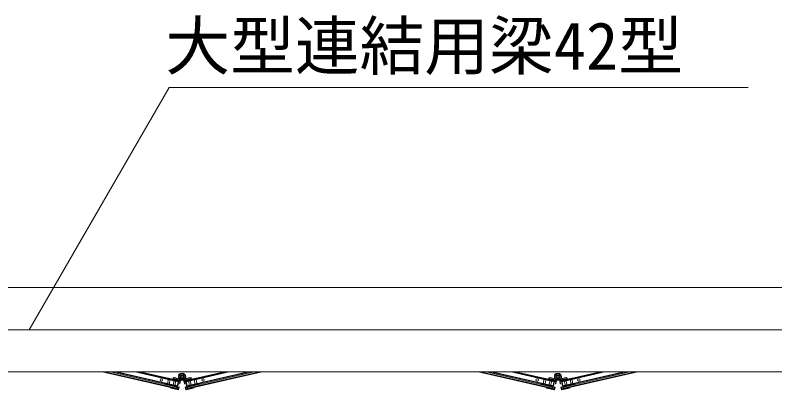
# Model space of a CAD drawing. Units: millimetres, scale not verified. Extents: x -30584 to 1616, y -23100 to 23100.
# Drawn here: x -15771 to -13968, y 18098 to 18986 of the extents above; entities that cross this region are included whole.
import ezdxf
from ezdxf.enums import TextEntityAlignment as Align

# ---------------------------------------------------------------- set-up
doc = ezdxf.new("R2010")
doc.units = ezdxf.units.MM
doc.header["$LTSCALE"] = 150
doc.linetypes.add('CHAIN2', pattern=[12, 9, -1, 1, -1])
doc.linetypes.add('DASHED1', pattern=[1.8, 1.2, -0.6])
for name, color, linetype, lineweight in [('0-6_ﾎﾞﾙﾄ類', 2, 'Continuous', 18), ('0-F_大型連結用梁42', 7, 'Continuous', 18), ('1-5_通芯', 1, 'CHAIN2', 18), ('1-8_標準ﾊﾟﾈﾙ', 7, 'Continuous', 18), ('1-A_文字', 7, 'Continuous', 18)]:
    doc.layers.add(name, color=color, linetype=linetype, lineweight=lineweight)
doc.styles.add('ＭＳ ゴシック', font='')
doc.styles.get('ＭＳ ゴシック').set_extended_font_data('MS Gothic')

msp = doc.modelspace()

# ---------------------------------------------------------------- linework, layer by layer
at = {"layer": '0-6_ﾎﾞﾙﾄ類'}
for p, q in [((-15377, 18123), (-15379.9, 18128.1)), ((-15371.3, 18123), (-15377, 18123)), ((-15371.3, 18133), (-15368.4, 18128.1)), ((-15368.4, 18128.1), (-15371.3, 18123)), ((-14485, 18123), (-14487.9, 18128.1)), ((-14479.3, 18123), (-14485, 18123)), ((-14479.3, 18133), (-14476.4, 18128.1)), ((-14476.4, 18128.1), (-14479.3, 18123))]:
    msp.add_line(p, q, dxfattribs=at)
for points in [[(-15379.9, 18128.1), (-15377, 18133), (-15371.3, 18133)], [(-14487.9, 18128.1), (-14485, 18133), (-14479.3, 18133)]]:
    msp.add_lwpolyline(points, dxfattribs=at)
for centre, radius in [((-15374.2, 18128.1), 4.91), ((-15374.2, 18128.1), 3), ((-15374.2, 18128.1), 2.46), ((-14482.2, 18128.1), 4.91), ((-14482.2, 18128.1), 3), ((-14482.2, 18128.1), 2.46)]:
    msp.add_circle(centre, radius, dxfattribs=at)
at = {"layer": '0-F_大型連結用梁42'}
for points in [[(-17302.2, 18140), (-13014.2, 18140), (-13014.2, 18340), (-17302.2, 18340)], [(-17302.2, 18340), (-13743.7, 18340), (-13743.7, 18240), (-17302.2, 18240)], [(-17302.2, 18140), (-13743.7, 18140), (-13743.7, 18240), (-17302.2, 18240)]]:
    msp.add_lwpolyline(points, close=True, dxfattribs=at)
at = {"layer": '1-5_通芯'}
msp.add_line((-26714.2, 18240), (-11732.6, 18240), dxfattribs=at)
at = {"layer": '1-8_標準ﾊﾟﾈﾙ'}
for p, q in [((-15558.3, 18140), (-15387, 18101.1)), ((-15530.3, 18140), (-15385.6, 18107.2)), ((-15485.5, 18140), (-15383.4, 18116.8)), ((-15262.8, 18140), (-15364.9, 18116.8)), ((-15218, 18140), (-15362.7, 18107.2)), ((-15190, 18140), (-15361.3, 18101.1)), ((-14666.3, 18140), (-14495, 18101.1)), ((-14638.3, 18140), (-14493.6, 18107.2)), ((-14593.5, 18140), (-14491.5, 18116.8)), ((-14370.8, 18140), (-14472.9, 18116.8)), ((-14326, 18140), (-14470.7, 18107.2)), ((-14298, 18140), (-14469.3, 18101.1)), ((-15407.6, 18123.5), (-15407.3, 18124.5)), ((-15383.2, 18118), (-15407.6, 18123.5)), ((-15406.7, 18124.9), (-15378.5, 18118.5)), ((-15381.1, 18134.8), (-15382.8, 18132.4)), ((-15382.7, 18131.7), (-15382, 18131.2)), ((-15382.7, 18128.1), (-15382.7, 18123.5)), ((-15381.2, 18123.2), (-15381.2, 18123.2)), ((-15379.7, 18134.5), (-15380.4, 18135)), ((-15341.6, 18124.9), (-15369.9, 18118.5)), ((-15367.2, 18123.2), (-15367.2, 18123.2)), ((-15365.7, 18128.1), (-15365.7, 18123.5)), ((-15365.1, 18118), (-15340.8, 18123.5)), ((-15363.8, 18124), (-15363.3, 18122)), ((-15340.8, 18123.5), (-15341, 18124.5)), ((-14515.6, 18123.5), (-14515.3, 18124.5)), ((-14491.2, 18118), (-14515.6, 18123.5)), ((-14514.8, 18124.9), (-14486.5, 18118.5)), ((-14489.1, 18134.8), (-14490.8, 18132.4)), ((-14490.7, 18131.7), (-14490, 18131.2)), ((-14490.7, 18128.1), (-14490.7, 18123.5)), ((-14489.2, 18123.2), (-14489.2, 18123.2)), ((-14487.7, 18134.5), (-14488.4, 18135)), ((-14449.6, 18124.9), (-14477.9, 18118.5)), ((-14475.2, 18123.2), (-14475.2, 18123.2)), ((-14473.7, 18128.1), (-14473.7, 18123.5)), ((-14473.1, 18118), (-14448.8, 18123.5)), ((-14471.8, 18124), (-14471.3, 18122)), ((-14448.8, 18123.5), (-14449, 18124.5)), ((-15415.2, 18112.7), (-15415.5, 18111.2)), ((-15412.6, 18110.5), (-15415.5, 18111.2)), ((-15385.9, 18106), (-15415.2, 18112.7)), ((-15402.8, 18108.3), (-15403.2, 18108.9)), ((-15386.2, 18104.5), (-15402.8, 18108.3)), ((-15387.3, 18100), (-15401.7, 18103.2)), ((-15383.2, 18097.5), (-15400.5, 18101.4)), ((-15386.2, 18104.5), (-15387.3, 18100)), ((-15383.2, 18118), (-15385.9, 18106)), ((-15381.2, 18104), (-15382.6, 18097.9)), ((-15382.2, 18104.2), (-15381.2, 18104)), ((-15380.4, 18112), (-15379.5, 18111.8)), ((-15378.1, 18117.9), (-15379.5, 18111.8)), ((-15370.2, 18117.9), (-15368.9, 18111.8)), ((-15367.9, 18112), (-15368.9, 18111.8)), ((-15366.1, 18104.2), (-15367.1, 18104)), ((-15367.1, 18104), (-15365.7, 18097.9)), ((-15365.1, 18118), (-15362.4, 18106)), ((-15365.1, 18097.5), (-15347.8, 18101.4)), ((-15362.4, 18106), (-15333.2, 18112.7)), ((-15362.1, 18104.5), (-15345.5, 18108.3)), ((-15362.1, 18104.5), (-15361, 18100)), ((-15361, 18100), (-15346.7, 18103.2)), ((-15345.5, 18108.3), (-15345.1, 18108.9)), ((-15335.7, 18110.5), (-15332.8, 18111.2)), ((-15333.2, 18112.7), (-15332.8, 18111.2)), ((-14523.2, 18112.7), (-14523.5, 18111.2)), ((-14520.6, 18110.5), (-14523.5, 18111.2)), ((-14493.9, 18106), (-14523.2, 18112.7)), ((-14510.8, 18108.3), (-14511.2, 18108.9)), ((-14494.2, 18104.5), (-14510.8, 18108.3)), ((-14495.3, 18100), (-14509.7, 18103.2)), ((-14491.2, 18097.5), (-14508.5, 18101.4)), ((-14494.2, 18104.5), (-14495.3, 18100)), ((-14491.2, 18118), (-14493.9, 18106)), ((-14489.2, 18104), (-14490.6, 18097.9)), ((-14490.2, 18104.2), (-14489.2, 18104)), ((-14488.4, 18112), (-14487.5, 18111.8)), ((-14486.1, 18117.9), (-14487.5, 18111.8)), ((-14478.2, 18117.9), (-14476.8, 18111.8)), ((-14475.9, 18112), (-14476.8, 18111.8)), ((-14474.1, 18104.2), (-14475.1, 18104)), ((-14475.1, 18104), (-14473.7, 18097.9)), ((-14473.1, 18118), (-14470.4, 18106)), ((-14473.1, 18097.5), (-14455.8, 18101.4)), ((-14470.4, 18106), (-14441.2, 18112.7)), ((-14470.1, 18104.5), (-14453.5, 18108.3)), ((-14470.1, 18104.5), (-14469, 18100)), ((-14469, 18100), (-14454.7, 18103.2)), ((-14453.5, 18108.3), (-14453.1, 18108.9)), ((-14443.8, 18110.5), (-14440.8, 18111.2)), ((-14441.2, 18112.7), (-14440.8, 18111.2))]:
    msp.add_line(p, q, dxfattribs=at)
at = {"layer": '1-8_標準ﾊﾟﾈﾙ', "color": 4, "linetype": 'DASHED1', "lineweight": 9}
for p, q in [((-15406.7, 18123.3), (-15409.4, 18111.3)), ((-15402.6, 18122.4), (-15405.3, 18110.4)), ((-15393, 18120.2), (-15395.8, 18108.3)), ((-15392.7, 18121.7), (-15393, 18120.2)), ((-15388.9, 18119.3), (-15391.7, 18107.3)), ((-15388.6, 18120.8), (-15388.9, 18119.3)), ((-15359.7, 18120.8), (-15359.4, 18119.3)), ((-15359.4, 18119.3), (-15356.7, 18107.3)), ((-15355.6, 18121.7), (-15355.3, 18120.2)), ((-15355.3, 18120.2), (-15352.6, 18108.3)), ((-15345.7, 18122.4), (-15343, 18110.4)), ((-15341.6, 18123.3), (-15338.9, 18111.3)), ((-14514.7, 18123.3), (-14517.4, 18111.3)), ((-14510.6, 18122.4), (-14513.3, 18110.4)), ((-14501, 18120.2), (-14503.8, 18108.3)), ((-14500.7, 18121.7), (-14501, 18120.2)), ((-14496.9, 18119.3), (-14499.7, 18107.3)), ((-14496.6, 18120.8), (-14496.9, 18119.3)), ((-14467.7, 18120.8), (-14467.4, 18119.3)), ((-14467.4, 18119.3), (-14464.7, 18107.3)), ((-14463.6, 18121.7), (-14463.3, 18120.2)), ((-14463.3, 18120.2), (-14460.6, 18108.3)), ((-14453.7, 18122.4), (-14451, 18110.4)), ((-14449.6, 18123.3), (-14446.9, 18111.3)), ((-15409.4, 18111.3), (-15409.6, 18110.4)), ((-15405.3, 18110.4), (-15405.5, 18109.4)), ((-15343, 18110.4), (-15342.8, 18109.4)), ((-15338.9, 18111.3), (-15338.7, 18110.4)), ((-14517.4, 18111.3), (-14517.6, 18110.4)), ((-14513.3, 18110.4), (-14513.5, 18109.4)), ((-14451, 18110.4), (-14450.8, 18109.4)), ((-14446.9, 18111.3), (-14446.7, 18110.4))]:
    msp.add_line(p, q, dxfattribs=at)
at = {"layer": '1-8_標準ﾊﾟﾈﾙ'}
for points in [[(-15563.7, 18140), (-15387.3, 18100), (-15382.9, 18119.2), (-15474.7, 18140)], [(-15558.3, 18140), (-15387, 18101.1), (-15386.3, 18104.1), (-15544.8, 18140)], [(-15535.7, 18140), (-15385.9, 18106), (-15383.2, 18118), (-15480.1, 18140)], [(-15184.6, 18140), (-15361, 18100), (-15365.4, 18119.2), (-15273.6, 18140)], [(-15212.6, 18140), (-15362.4, 18106), (-15365.1, 18118), (-15268.2, 18140)], [(-15190, 18140), (-15361.3, 18101.1), (-15362, 18104.1), (-15203.6, 18140)], [(-14671.7, 18140), (-14495.3, 18100), (-14490.9, 18119.2), (-14582.7, 18140)], [(-14666.3, 18140), (-14495, 18101.1), (-14494.4, 18104.1), (-14652.8, 18140)], [(-14643.7, 18140), (-14493.9, 18106), (-14491.2, 18118), (-14588.1, 18140)], [(-14292.6, 18140), (-14469, 18100), (-14473.4, 18119.2), (-14381.6, 18140)], [(-14320.6, 18140), (-14470.4, 18106), (-14473.1, 18118), (-14376.2, 18140)], [(-14298, 18140), (-14469.3, 18101.1), (-14470, 18104.1), (-14311.6, 18140)], [(-15381.1, 18123.2), (-15395.3, 18126.4), (-15395.7, 18124.4), (-15377.8, 18120.4)], [(-15367.2, 18123.2), (-15353, 18126.4), (-15352.6, 18124.4), (-15370.5, 18120.4)], [(-14489.1, 18123.2), (-14503.3, 18126.4), (-14503.7, 18124.4), (-14485.8, 18120.4)], [(-14475.2, 18123.2), (-14461, 18126.4), (-14460.6, 18124.4), (-14478.5, 18120.4)], [(-15412.6, 18110.5), (-15412, 18110.9), (-15403.2, 18108.9)], [(-15382.2, 18104.2), (-15383.4, 18099.1), (-15386.3, 18099.8), (-15382.2, 18117.8), (-15379.3, 18117.1), (-15380.4, 18112)], [(-15366.1, 18104.2), (-15365, 18099.1), (-15362, 18099.8), (-15366.1, 18117.8), (-15369, 18117.1), (-15367.9, 18112)], [(-15335.7, 18110.5), (-15336.3, 18110.9), (-15345.1, 18108.9)], [(-14520.6, 18110.5), (-14520, 18110.9), (-14511.2, 18108.9)], [(-14490.2, 18104.2), (-14491.4, 18099.1), (-14494.3, 18099.8), (-14490.2, 18117.8), (-14487.3, 18117.1), (-14488.4, 18112)], [(-14474.1, 18104.2), (-14472.9, 18099.1), (-14470, 18099.8), (-14474.1, 18117.8), (-14477, 18117.1), (-14475.9, 18112)], [(-14443.8, 18110.5), (-14444.4, 18110.9), (-14453.1, 18108.9)]]:
    msp.add_lwpolyline(points, dxfattribs=at)
for points in [[(-15380.1, 18120.9), (-15395.7, 18124.4), (-15396.2, 18122.5), (-15380.6, 18119)], [(-15352.6, 18124.4), (-15368.2, 18120.9), (-15367.8, 18119), (-15352.2, 18122.5)], [(-14488.1, 18120.9), (-14503.7, 18124.4), (-14504.2, 18122.5), (-14488.6, 18119)], [(-14460.6, 18124.4), (-14476.2, 18120.9), (-14475.8, 18119), (-14460.2, 18122.5)]]:
    msp.add_lwpolyline(points, close=True, dxfattribs=at)
for centre, radius in [((-15423.6, 18120.9), 3), ((-15374.2, 18128.1), 8.51), ((-15374.2, 18128.1), 8), ((-15324.8, 18120.9), 3), ((-14531.5, 18120.9), 3), ((-14482.2, 18128.1), 8.51), ((-14482.2, 18128.1), 8), ((-14432.8, 18120.9), 3)]:
    msp.add_circle(centre, radius, dxfattribs=at)
for centre, radius, start, end in [((-15406.9, 18124.4), 0.49, 77.218, 167.218), ((-15391.4, 18117.8), 8.51, 49.145, 105.29), ((-15382.4, 18132.1), 0.49, 145, 235), ((-15380.7, 18134.6), 0.49, 55, 145), ((-15356.9, 18117.8), 8.51, 74.71, 130.855), ((-15341.5, 18124.4), 0.49, 12.782, 102.782), ((-14514.9, 18124.4), 0.49, 77.218, 167.218), ((-14499.4, 18117.8), 8.51, 49.145, 105.29), ((-14490.4, 18132.1), 0.49, 145, 235), ((-14488.7, 18134.6), 0.49, 55, 145), ((-14464.9, 18117.8), 8.51, 74.71, 130.855), ((-14449.5, 18124.4), 0.49, 12.782, 102.782), ((-15405.9, 18117.2), 8.51, 229.145, 285.29), ((-15400.2, 18102.9), 1.5, 167.218, 257.218), ((-15378.6, 18118), 0.49, 347.218, 77.218), ((-15369.8, 18118), 0.49, 102.782, 192.782), ((-15348.1, 18102.9), 1.5, 282.782, 12.782), ((-15342.4, 18117.2), 8.51, 254.71, 310.855), ((-14513.9, 18117.2), 8.51, 229.145, 285.29), ((-14508.2, 18102.9), 1.5, 167.218, 257.218), ((-14486.6, 18118), 0.49, 347.218, 77.218), ((-14477.7, 18118), 0.49, 102.782, 192.782), ((-14456.1, 18102.9), 1.5, 282.782, 12.782), ((-14450.4, 18117.2), 8.51, 254.71, 310.855), ((-15383.1, 18098), 0.49, 257.218, 347.218), ((-15365.2, 18098), 0.49, 192.782, 282.782), ((-14491.1, 18098), 0.49, 257.218, 347.218), ((-14473.2, 18098), 0.49, 192.782, 282.782)]:
    msp.add_arc(centre, radius, start, end, dxfattribs=at)
at = {"layer": '1-A_文字'}
for p, q in [((-15737.1, 18240), (-15405.1, 18814.9)), ((-15405.1, 18814.9), (-15404.6, 18814.9)), ((-15404.6, 18814.9), (-14030.5, 18814.9))]:
    msp.add_line(p, q, dxfattribs=at)

# ---------------------------------------------------------------- texts
at = {"layer": '1-A_文字', "style": 'ＭＳ ゴシック'}
msp.add_text('大型連結用梁42型', height=112.6, dxfattribs=at).set_placement((-15413.9, 18823.6), align=Align.BOTTOM_LEFT)

doc.saveas('drawing.dxf')
